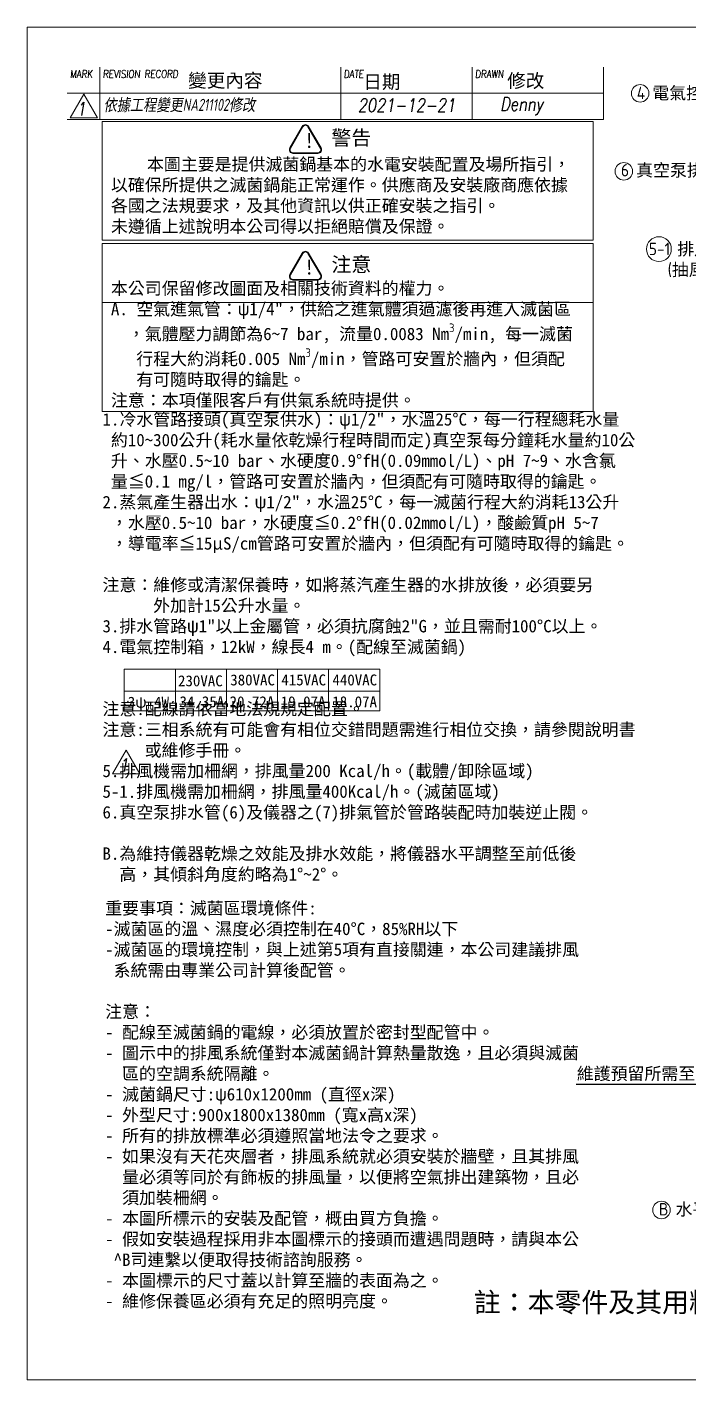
# Model space of a CAD drawing. Header units: millimetres. Extents: x -193487 to -180302, y -20872 to -11602.
# Drawn here: x -193487 to -188953, y -20872 to -11602 of the extents above; entities that cross this region are included whole.
import ezdxf

# ---------------------------------------------------------------- set-up
doc = ezdxf.new("R2010")
doc.units = ezdxf.units.MM
doc.header["$MEASUREMENT"] = 0
doc.layers.get('0').update_dxf_attribs({"lineweight": 25})
for name, color, linetype, lineweight in [('D', 3, 'Continuous', 13), ('F', 7, 'Continuous', 15), ('T', 4, 'Continuous', 15)]:
    doc.layers.add(name, color=color, linetype=linetype, lineweight=lineweight)
doc.styles.get("Standard").update_dxf_attribs({"font": 'KAIU.TTF'})
doc.styles.add('STU25', font='isocp2.shx')
doc.styles.add('Text', font='romans.shx', dxfattribs={"width": 0.8, "oblique": 10})
doc.dimstyles.new('STU25$7', dxfattribs={"dimscale": 35, "dimtxt": 2.5, "dimasz": 2, "dimexe": 1.25, "dimexo": 0.625, "dimgap": 1, "dimtad": 0, "dimdec": 4, "dimdsep": 46, "dimtxsty": 'STU25', "dimcen": 2.5, "dimazin": 2, "dimtfac": 1, "dimtdec": 4, "dimtmove": 0, "dimatfit": 3, "dimfxl": 0, "dimtolj": 1, "dimtzin": 0, "dimarcsym": 0})

msp = doc.modelspace()

# ---------------------------------------------------------------- hatches: boundary and pattern name
at = {"layer": 'D'}
h = msp.add_hatch(color=11, dxfattribs=at)
edge = h.paths.add_edge_path()
edge.add_line((-191601.684, -12282.737), (-191687.043, -12430.583))
edge.add_arc((-191665.392, -12443.083), 25, 149.9999999, 270)
edge.add_line((-191665.392, -12468.083), (-191494.674, -12468.083))
edge.add_arc((-191494.674, -12443.083), 25, 270, 389.9999999)
edge.add_line((-191473.024, -12430.583), (-191558.383, -12282.737))
edge.add_arc((-191580.033, -12295.237), 25, 30, 150)
edge = h.paths.add_edge_path(flags=16)
edge.add_arc((-191580.033, -12295.237), 20, 30, 150)
edge.add_line((-191597.354, -12285.237), (-191682.713, -12433.083))
edge.add_arc((-191665.392, -12443.083), 20, 149.9999999, 270)
edge.add_line((-191665.392, -12463.083), (-191494.674, -12463.083))
edge.add_arc((-191494.674, -12443.083), 20, 270, 389.9999999)
edge.add_line((-191477.354, -12433.083), (-191562.713, -12285.237))
h = msp.add_hatch(color=11, dxfattribs=at)
edge = h.paths.add_edge_path()
edge.add_ellipse((-191665.392, -13310.809), major_axis=(25, 0), ratio=1, start_angle=149.9999999, end_angle=270)
edge.add_line((-191665.392, -13335.809), (-191494.674, -13335.809))
edge.add_ellipse((-191494.674, -13310.809), major_axis=(25, 0), ratio=1, start_angle=270, end_angle=389.9999999)
edge.add_line((-191473.024, -13298.309), (-191558.383, -13150.462))
edge.add_ellipse((-191580.033, -13162.962), major_axis=(25, 0), ratio=1, start_angle=30, end_angle=150)
edge.add_line((-191601.684, -13150.462), (-191687.043, -13298.309))
edge = h.paths.add_edge_path(flags=16)
edge.add_ellipse((-191665.392, -13310.809), major_axis=(20, 0), ratio=1, start_angle=149.9999999, end_angle=270)
edge.add_line((-191665.392, -13330.809), (-191494.674, -13330.809))
edge.add_ellipse((-191494.674, -13310.809), major_axis=(20, 0), ratio=1, start_angle=270, end_angle=389.9999999)
edge.add_line((-191477.354, -13300.809), (-191562.713, -13152.962))
edge.add_ellipse((-191580.033, -13162.962), major_axis=(20, 0), ratio=1, start_angle=30, end_angle=150)
edge.add_line((-191597.354, -13152.962), (-191682.713, -13300.809))

# ---------------------------------------------------------------- linework, layer by layer
at = {"layer": 'D', "color": 11}
for p, q in [((-191601.684, -12282.737), (-191687.043, -12430.583)), ((-191597.354, -12285.237), (-191682.713, -12433.083)), ((-191562.713, -12285.237), (-191477.354, -12433.083)), ((-191558.383, -12282.737), (-191473.024, -12430.583)), ((-191665.392, -12463.083), (-191494.674, -12463.083)), ((-191665.392, -12468.083), (-191494.674, -12468.083)), ((-191601.684, -13150.462), (-191687.043, -13298.309)), ((-191597.354, -13152.962), (-191682.713, -13300.809)), ((-191562.713, -13152.962), (-191477.354, -13300.809)), ((-191558.383, -13150.462), (-191473.024, -13298.309)), ((-191665.392, -13330.809), (-191494.674, -13330.809)), ((-191665.392, -13335.809), (-191494.674, -13335.809))]:
    msp.add_line(p, q, dxfattribs=at)
at = {"layer": 'D'}
for p, q in [((-192821.317, -16002.199), (-192821.317, -16287.44)), ((-192821.317, -16002.199), (-191071.317, -16002.199)), ((-192471.317, -16002.199), (-192471.317, -16287.44)), ((-192121.317, -16002.199), (-192121.317, -16287.44)), ((-191771.317, -16002.199), (-191771.317, -16287.44)), ((-191421.317, -16002.199), (-191421.317, -16287.44)), ((-191071.317, -16002.199), (-191071.317, -16287.44)), ((-192821.317, -16152.199), (-191071.317, -16152.199)), ((-192821.317, -16287.44), (-191071.317, -16287.44))]:
    msp.add_line(p, q, dxfattribs=at)
at = {"layer": 'D', "color": 11}
for points in [[(-192971.832, -12250.066), (-189609.183, -12250.066), (-189609.183, -13061.843), (-192971.832, -13062.66)], [(-192971.832, -13086.137), (-189609.183, -13085.318), (-189609.183, -13489.615), (-192971.832, -13489.615)], [(-192971.832, -13489.615), (-189609.183, -13489.615), (-189609.183, -14235.415), (-192971.832, -14235.415)]]:
    msp.add_lwpolyline(points, close=True, dxfattribs=at)
at = {"layer": 'D'}
for centre, radius in [((-189287.308, -12055.883), 60), ((-189398.84, -12590.753), 60), ((-189158.628, -13123.706), 85), ((-189141.215, -19707.437), 60)]:
    msp.add_circle(centre, radius, dxfattribs=at)
at = {"layer": 'D', "color": 11}
for centre, radius, start, end in [((-191580.033, -12295.237), 25, 30, 150), ((-191580.033, -12295.237), 20, 30, 150), ((-191665.392, -12443.083), 25, 149.9999999, 270), ((-191665.392, -12443.083), 20, 149.9999999, 270), ((-191494.674, -12443.083), 25, 270, 29.9999999), ((-191494.674, -12443.083), 20, 270, 29.9999999), ((-191580.033, -13162.962), 25, 30, 150), ((-191580.033, -13162.962), 20, 30, 150), ((-191665.392, -13310.809), 25, 149.9999999, 270), ((-191665.392, -13310.809), 20, 149.9999999, 270), ((-191494.674, -13310.809), 25, 270, 29.9999999), ((-191494.674, -13310.809), 20, 270, 29.9999999)]:
    msp.add_arc(centre, radius, start, end, dxfattribs=at)
at = {"layer": 'F', "color": 7}
for p, q in [((-192988.176, -11876.061), (-192988.176, -12236.061)), ((-191338.027, -12236.061), (-191338.027, -11876.061)), ((-190438.027, -12236.061), (-190438.027, -11876.061)), ((-189538.027, -12236.061), (-189538.027, -11876.061)), ((-189538.027, -12056.061), (-193213.176, -12056.061)), ((-193213.176, -12236.061), (-189538.027, -12236.061))]:
    msp.add_line(p, q, dxfattribs=at)
at = {"layer": 'F'}
msp.add_line((-189538.027, -11876.061), (-189538.027, -12236.061), dxfattribs=at)
at = {"layer": 'F', "color": 6}
msp.add_lwpolyline([(-193487.198, -11602.04), (-193487.198, -20872.04), (-180302.198, -20872.04), (-180302.198, -11602.04)], close=True, dxfattribs=at)
msp.add_lwpolyline([(-193487.198, -11602.04), (-193487.198, -20872.04), (-180302.198, -20872.04), (-180302.198, -11602.04)], close=True, dxfattribs=at)
at = {"layer": 'F', "color": 7}
for points in [[(-193098.96, -12061.73), (-193192.451, -12223.661), (-193005.47, -12223.661)], [(-192807.37, -16557.524), (-192900.86, -16719.454), (-192713.879, -16719.454)]]:
    msp.add_lwpolyline(points, close=True, dxfattribs=at)

# ---------------------------------------------------------------- texts
at = {"lineweight": -3}
for s, p in [('變更內容', (-192383.842, -12014.845)), ('日期', (-191183.681, -12023.745)), ('修改', (-190198.203, -12016.625))]:
    msp.add_text(s, height=93.4085, dxfattribs=at).set_placement(p)
at = {"insert": (-190426.159, -20272.206), "char_height": 135.00867, "attachment_point": 1, "style": 'STU25'}
msp.add_mtext('{\\f標楷體|b0|i0|c136|p65;註：本零件及其用料均須符合}RoHS{\\f標楷體|b0|i0|c136|p65;指令。}', dxfattribs=at)
at = {"layer": 'D', "char_height": 85, "attachment_point": 1}
for s, insert in [('{\\Fisocp2.shx;\\C3;4 \\f標楷體|b0|i0|c136|p65;電氣控制箱}', (-189309.93, -12010.95)), ('{\\Fisocp2.shx;\\C3;6 \\f標楷體|b0|i0|c136|p65;真空泵排水孔}', (-189418.533, -12540.235)), ('{\\Fisocp2.shx;\\C3;5-1 \\f標楷體|b0|i0|c136|p65;排風機\\P\\Fisocp2.shx;  \\f???|b0|i0|c0|p65; \\Fisocp2.shx;(\\f標楷體|b0|i0|c136|p65;抽風機\\Fisocp2.shx;)}', (-189227.275, -13079.979)), ('{\\C3;維護預留所需至少空間}', (-189721.225, -18730.204)), ('{\\Fisocp2.shx;\\C3;B \\f標楷體|b0|i0|c136|p65;水平調整腳}', (-189158.307, -19659.846))]:
    msp.add_mtext(s, dxfattribs=dict(at, insert=insert))
at = {"layer": 'D', "color": 11, "attachment_point": 1, "style": 'STU25'}
for s, insert, char_height in [('{\\f標楷體|b0|i0|c136|p65;!}', (-191588.344, -12329.967), 100), ('{\\f標楷體|b0|i0|c136|p65;警告}', (-191401.831, -12310.598), 100), ('\\A1;\\P{\\f標楷體|b0|i0|c136|p65;    \\H0.2353x; \\H4.25x;本圖主要是提供滅菌鍋基本的水電安裝配置及場所指引，\\P以確保所提供之滅菌鍋能正常運作。供應商及安裝廠商應依據\\P各國之法規要求，及其他資訊以供正確安裝之指引。\\P未遵循上述說明本公司得以拒絕賠償及保證。\\P\\P\\P本公司保留修改圖面及相關技術資料的權力。\\PA. 空氣進氣管：\\f新細明體|b0|i0|c136|p16;ψ\\f標楷體|b0|i0|c136|p65;1/4"，供給之進氣體須過濾後再進入滅菌區\\P  ，氣體壓力調節為6~7 bar, 流量0.0083 Nm\\Fisocp2.shx;\\H0.7x;\\S3^ ;\\f標楷體|b0|i0|c136|p65;\\H1.429x;/min, 每一滅菌\\P   行程大約消耗0.005 Nm\\Fisocp2.shx;\\H0.7x;\\S3^ ;\\f標楷體|b0|i0|c136|p65;\\H1.429x;/min，管路可安置於牆內，但須配\\P   有可隨時取得的鑰匙。\\P注意：本項僅限客戶有供氣系統時提供。}', (-192912.587, -12357.894), 85), ('{\\f標楷體|b0|i0|c136|p65;注意}', (-191401.831, -13178.324), 100), ('{\\f標楷體|b0|i0|c136|p65;!}', (-191588.344, -13197.692), 100), ('{\\f標楷體|b0|i0|c136|p65;1.冷水管路接頭(真空泵供水)：\\f新細明體|b0|i0|c136|p16;ψ\\f標楷體|b0|i0|c136|p65;1/2"，水溫25%%DC，每一行程總耗水量\\P 約10~300公升(耗水量依乾燥行程時間而定)真空泵每分鐘耗水量約10公\\P 升、水壓0.5~10 bar、水硬度0.9%%DfH(0.09mmol/L)、pH 7~9、水含氯\\P 量≦0.1 mg/l，管路可安置於牆內，但須配有可隨時取得的鑰匙。\\P2.蒸氣產生器出水：\\f新細明體|b0|i0|c136|p16;ψ\\f標楷體|b0|i0|c136|p65;1/2"，水溫25%%DC，每一滅菌行程大約消耗13公升\\P ，水壓0.5~10 bar，水硬度≦0.2%%DfH(0.02mmol/L)，酸鹼質pH 5~7\\P ，導電率≦15μS/cm管路可安置於牆內，但須配有可隨時取得的鑰匙。\\P\\P注意：維修或清潔保養時，如將蒸汽產生器的水排放後，必須要另\\P      外加計15公升水量。\\P3.排水管路\\f新細明體|b0|i0|c136|p16;ψ\\f標楷體|b0|i0|c136|p65;1"以上金屬管，必須抗腐蝕2"G，並且需耐100%%DC以上。 \\P4.電氣控制箱，12kW，線長4 m。(配線至滅菌鍋) \\P\\P\\P注意:配線請依當地法規規定配置。\\P\\fDFKai-SB|b0|i0|c136|p65;注意:三相系統有可能會有相位交錯問題需進行相位交換，請參閱說明書\\P     或維修手冊。\\P\\f標楷體|b0|i0|c136|p65;5.排風機需加柵網，排風量200 Kcal/h。(載體/卸除區域)\\P5-1.排風機需加柵網，排風量400Kcal/h。(滅菌區域)\\P6.真空泵排水管(6)及儀器之(7)排氣管於管路裝配時加裝逆止閥。\\P\\PB.為維持儀器乾燥之效能及排水效能，將儀器水平調整至前低後\\P  高，其傾斜角度約略為1%%D~2%%D。}', (-192970.529, -14247.571), 85), ('{\\f標楷體|b0|i0|c136|p65;380VAC}', (-192095.19, -16037.964), 75), ('{\\f標楷體|b0|i0|c136|p65;415VAC}', (-191745.19, -16037.964), 75), ('{\\f標楷體|b0|i0|c136|p65;440VAC}', (-191395.19, -16037.964), 75), ('{\\f標楷體|b0|i0|c136|p65;230VAC}', (-192453.073, -16044.15), 75), ('{\\f標楷體|b0|i0|c136|p65;3ψ 4W}', (-192797.508, -16190.188), 75), ('{\\f標楷體|b0|i0|c136|p65;34.35A}', (-192442.821, -16187.519), 75), ('{\\f標楷體|b0|i0|c136|p65;20.72A}', (-192099.505, -16187.519), 75), ('{\\f標楷體|b0|i0|c136|p65;19.07A}', (-191748.959, -16187.519), 75), ('{\\f標楷體|b0|i0|c136|p65;18.07A}', (-191396.077, -16187.519), 75), ('{\\f標楷體|b0|i0|c136|p65;重要事項：滅菌區環境條件:\\P-滅菌區的溫、濕度必須控制在40%%DC，85%RH以下\\P-滅菌區的環境控制，與上述第5項有直接關連，本公司建議排風\\P 系統需由專業公司計算後配管。\\P\\P注意：\\P- 配線至滅菌鍋的電線，必須放置於密封型配管中。\\P- 圖示中的排風系統僅對本滅菌鍋計算熱量散逸，且必須與滅菌\\P  區的空調系統隔離。\\P- 滅菌鍋尺寸:\\f新細明體|b0|i0|c136|p16;ψ\\f標楷體|b0|i0|c136|p65;610x1200mm (直徑x深)\\P- 外型尺寸:900x1800x1380mm (寬x高x深)\\P- 所有的排放標準必須遵照當地法令之要求。\\P- 如果沒有天花夾層者，排風系統就必須安裝於牆壁，且其排風\\P  量必須等同於有飾板的排風量，以便將空氣排出建築物，且必\\P  須加裝柵網。\\P- 本圖所標示的安裝及配管，概由買方負擔。\\P- 假如安裝過程採用非本圖標示的接頭而遭遇問題時，請與本公\\P ^B司連繫以便取得技術諮詢服務。\\P- 本圖標示的尺寸蓋以計算至牆的表面為之。\\P- 維修保養區必須有充足的照明亮度。}', (-192951.932, -17596.917), 85)]:
    msp.add_mtext(s, dxfattribs=dict(at, insert=insert, char_height=char_height))
at = {"layer": 'F', "color": 1, "lineweight": 15, "style": 'Text', "oblique": 5, "width": 0.8}
for s, p in [('MARK', (-193193.275, -11950.361)), ('REVISION RECORD', (-192968.275, -11950.361)), ('DATE', (-191318.125, -11950.361)), ('DRAWN', (-190418.125, -11950.361))]:
    msp.add_text(s, height=54, dxfattribs=at).set_placement(p)
at = {"layer": 'T', "lineweight": 20, "style": 'Text', "oblique": 10, "width": 0.8}
for s, height, p in [('1', 90, (-193147.898, -12207.188)), ('2021-12-21', 92, (-191222.418, -12183.413)), ('Denny', 92, (-190246.161, -12175.15)), ('1', 90, (-192856.307, -16702.981))]:
    msp.add_text(s, height=height, dxfattribs=at).set_placement(p)
at = {"layer": 'T', "linetype": 'Continuous', "lineweight": 20, "insert": (-192962.652, -12093.529), "char_height": 82.79908, "attachment_point": 1, "style": 'Text'}
msp.add_mtext('{\\fDFKai-SB|b0|i0|c136|p65;依據工程變更\\Fisocp2.shx|c136;NA211102\\fDFKai-SB|b0|i0|c136|p65;修改}', dxfattribs=at)

# ---------------------------------------------------------------- leaders
at = {"layer": 'D'}
msp.add_leader([(-188063.187, -18534.754), (-188530.163, -18848.326), (-189725.48, -18848.326)], dimstyle='STU25$7', override={"dimgap": 1, "dimtad": 0}, dxfattribs=at)

doc.saveas('drawing.dxf')
